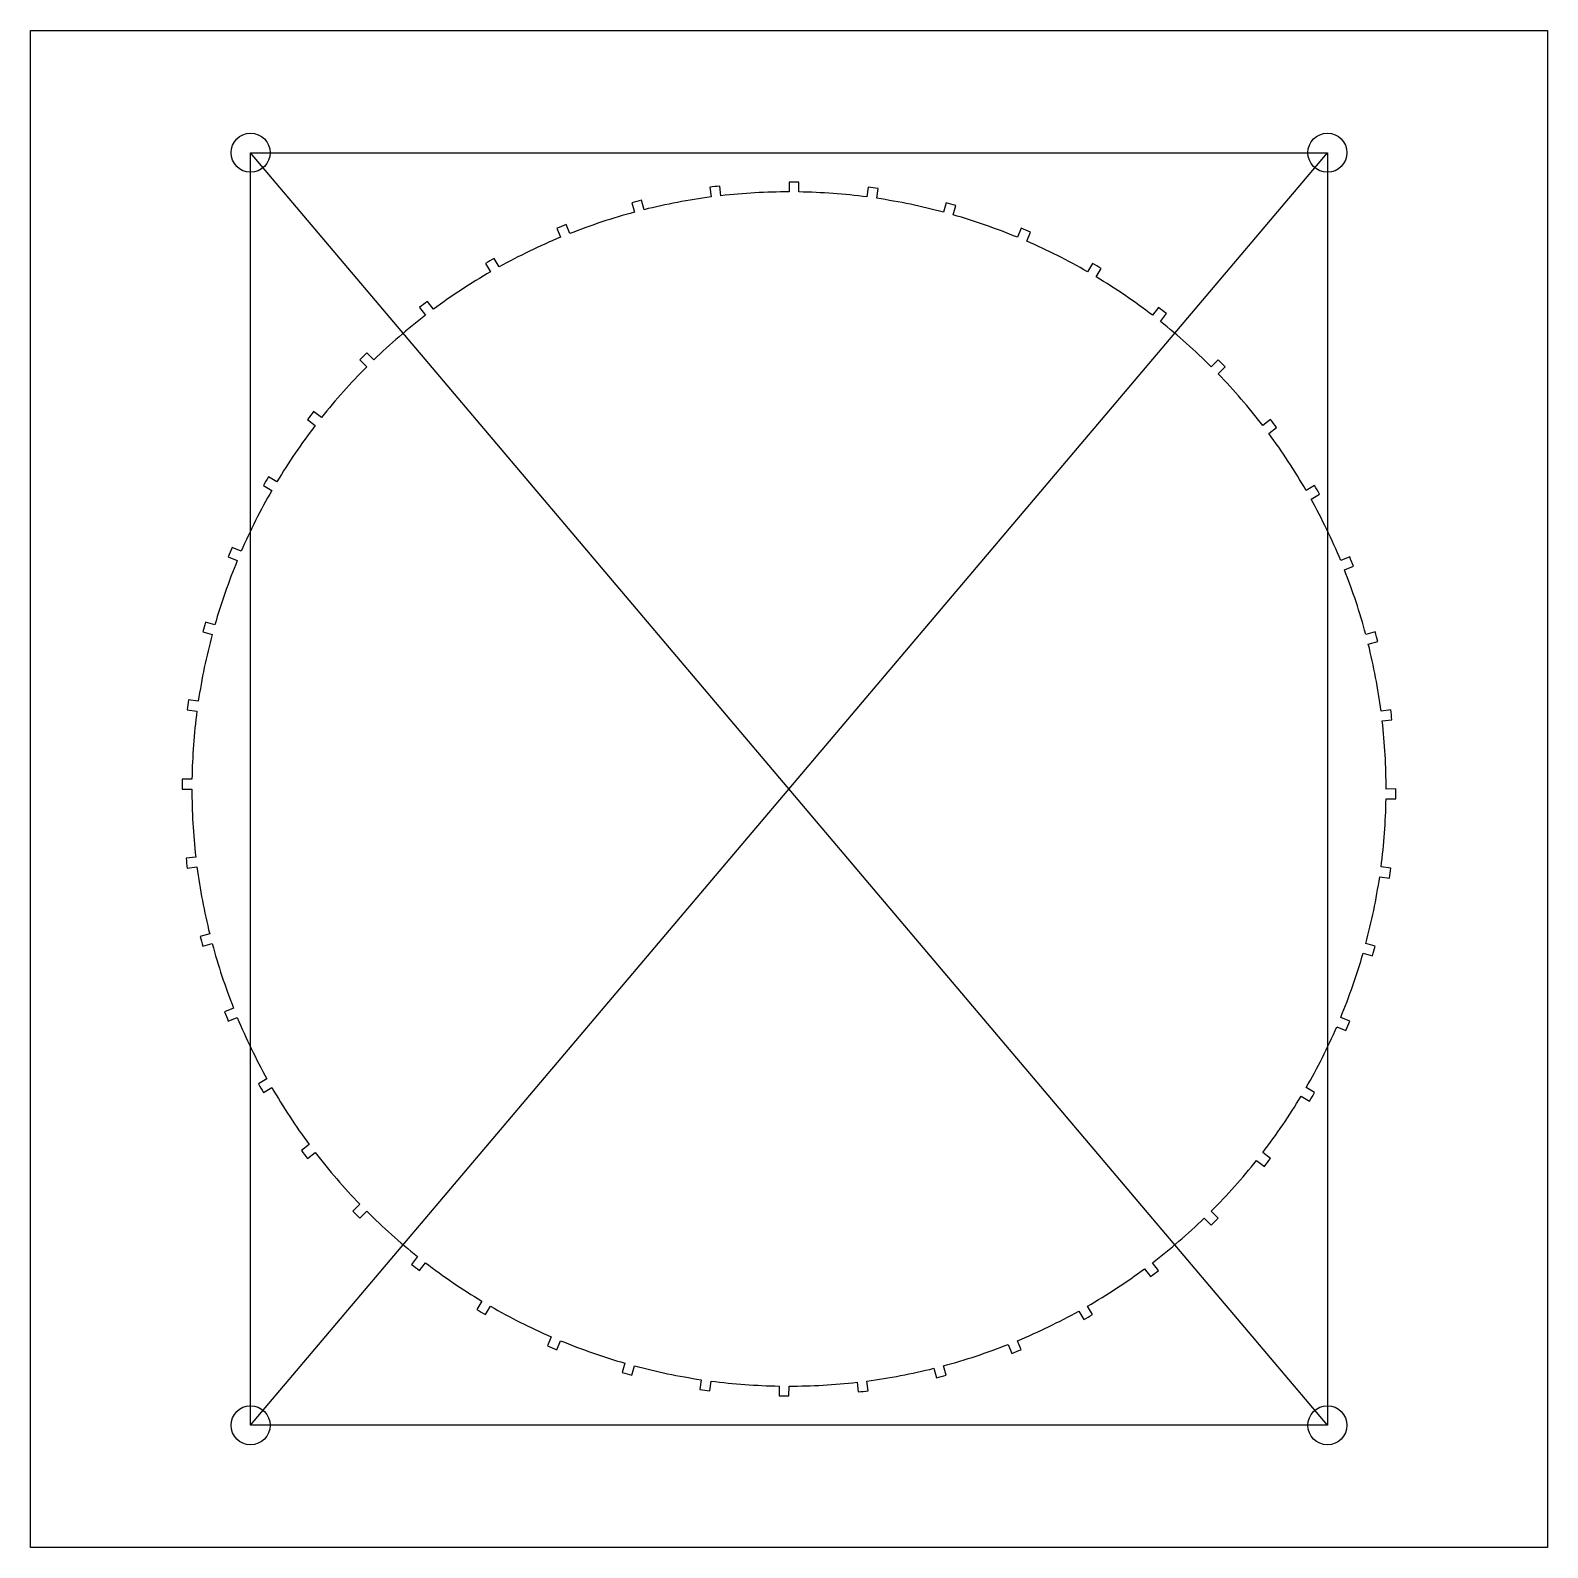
# Model space of a CAD drawing. Header units: millimetres. Extents: x -78 to 78, y -77 to 78.
import ezdxf

# ---------------------------------------------------------------- set-up
doc = ezdxf.new("R2010")
doc.units = ezdxf.units.MM
doc.layers.get('0').update_dxf_attribs({"linetype": 'CONTINUOUS'})

msp = doc.modelspace()

# ---------------------------------------------------------------- linework, layer by layer
for p, q in [((-55, -65), (-55, 65)), ((-55, 65), (55, 65)), ((55, -65), (-55, 65)), ((-55, -65), (55, 65)), ((55, 65), (55, -65)), ((55, -65), (-55, -65))]:
    msp.add_line(p, q)
msp.add_lwpolyline([(-77.5, 77.5), (77.5, 77.5), (77.5, -77.5), (-77.5, -77.5)], close=True)
msp.add_lwpolyline([(29.61, -53.33), (30.11, -54.2, 0.004113), (31, -53.69), (30.5, -52.83, 0.028552), (36.32, -49.01), (36.93, -49.8, 0.004113), (37.74, -49.19), (37.13, -48.39, 0.028552), (42.41, -43.85), (43.11, -44.56, 0.004113), (43.84, -43.84), (43.13, -43.13, 0.028552), (47.77, -37.94), (48.56, -38.55, 0.004113), (49.19, -37.74), (48.39, -37.13, 0.028552), (52.31, -31.38), (53.18, -31.88, 0.004113), (53.69, -31), (52.83, -30.5, 0.028552), (55.96, -24.28), (56.88, -24.67, 0.004113), (57.28, -23.73), (56.36, -23.34, 0.028552), (58.65, -16.77), (59.62, -17.03, 0.004113), (59.89, -16.05), (58.92, -15.79, 0.028552), (60.34, -8.97), (61.33, -9.1, 0.004113), (61.47, -8.09), (60.48, -7.96, 0.028552), (60.99, -1.02), (61.99, -1.02, 0.004113), (62, 0), (61, 0, 0.028552), (60.6, 6.95), (61.59, 7.08, 0.004113), (61.47, 8.09), (60.48, 7.96, 0.028552), (59.18, 14.8), (60.14, 15.06, 0.004113), (59.89, 16.05), (58.92, 15.79, 0.028552), (56.74, 22.4), (57.66, 22.78, 0.004113), (57.28, 23.73), (56.36, 23.34, 0.028552), (53.33, 29.61), (54.2, 30.11, 0.004113), (53.69, 31), (52.83, 30.5, 0.028552), (49.01, 36.32), (49.8, 36.93, 0.004113), (49.19, 37.74), (48.39, 37.13, 0.028552), (43.85, 42.41), (44.56, 43.11, 0.004113), (43.84, 43.84), (43.13, 43.13, 0.028552), (37.94, 47.77), (38.55, 48.56, 0.004113), (37.74, 49.19), (37.13, 48.39, 0.028552), (31.38, 52.31), (31.88, 53.18, 0.004113), (31, 53.69), (30.5, 52.83, 0.028552), (24.28, 55.96), (24.67, 56.88, 0.004113), (23.73, 57.28), (23.34, 56.36, 0.028552), (16.77, 58.65), (17.03, 59.62, 0.004113), (16.05, 59.89), (15.79, 58.92, 0.028552), (8.97, 60.34), (9.1, 61.33, 0.004113), (8.09, 61.47), (7.96, 60.48, 0.028552), (1.02, 60.99), (1.02, 61.99, 0.004113), (0, 62), (0, 61, 0.028552), (-6.95, 60.6), (-7.08, 61.59, 0.004113), (-8.09, 61.47), (-7.96, 60.48, 0.028552), (-14.8, 59.18), (-15.06, 60.14, 0.004113), (-16.05, 59.89), (-15.79, 58.92, 0.028552), (-22.4, 56.74), (-22.78, 57.66, 0.004113), (-23.73, 57.28), (-23.34, 56.36, 0.028552), (-29.61, 53.33), (-30.11, 54.2, 0.004113), (-31, 53.69), (-30.5, 52.83, 0.028552), (-36.32, 49.01), (-36.93, 49.8, 0.004113), (-37.74, 49.19), (-37.13, 48.39, 0.028552), (-42.41, 43.85), (-43.11, 44.56, 0.004113), (-43.84, 43.84), (-43.13, 43.13, 0.028552), (-47.77, 37.94), (-48.56, 38.55, 0.004113), (-49.19, 37.74), (-48.39, 37.13, 0.028552), (-52.31, 31.38), (-53.18, 31.88, 0.004113), (-53.69, 31), (-52.83, 30.5, 0.028552), (-55.96, 24.28), (-56.88, 24.67, 0.004113), (-57.28, 23.73), (-56.36, 23.34, 0.028552), (-58.65, 16.77), (-59.62, 17.03, 0.004113), (-59.89, 16.05), (-58.92, 15.79, 0.028552), (-60.34, 8.97), (-61.33, 9.1, 0.004113), (-61.47, 8.09), (-60.48, 7.96, 0.028552), (-60.99, 1.02), (-61.99, 1.02, 0.004113), (-62, 0), (-61, 0, 0.028552), (-60.6, -6.95), (-61.59, -7.08, 0.004113), (-61.47, -8.09), (-60.48, -7.96, 0.028552), (-59.18, -14.8), (-60.14, -15.06, 0.004113), (-59.89, -16.05), (-58.92, -15.79, 0.028552), (-56.74, -22.4), (-57.66, -22.78, 0.004113), (-57.28, -23.73), (-56.36, -23.34, 0.028552), (-53.33, -29.61), (-54.2, -30.11, 0.004113), (-53.69, -31), (-52.83, -30.5, 0.028552), (-49.01, -36.32), (-49.8, -36.93, 0.004113), (-49.19, -37.74), (-48.39, -37.13, 0.028552), (-43.85, -42.41), (-44.56, -43.11, 0.004113), (-43.84, -43.84), (-43.13, -43.13, 0.028552), (-37.94, -47.77), (-38.55, -48.56, 0.004113), (-37.74, -49.19), (-37.13, -48.39, 0.028552), (-31.38, -52.31), (-31.88, -53.18, 0.004113), (-31, -53.69), (-30.5, -52.83, 0.028552), (-24.28, -55.96), (-24.67, -56.88, 0.004113), (-23.73, -57.28), (-23.34, -56.36, 0.028552), (-16.77, -58.65), (-17.03, -59.62, 0.004113), (-16.05, -59.89), (-15.79, -58.92, 0.028552), (-8.97, -60.34), (-9.1, -61.33, 0.004113), (-8.09, -61.47), (-7.96, -60.48, 0.028552), (-1.02, -60.99), (-1.02, -61.99, 0.004113), (0, -62), (0, -61, 0.028552), (6.95, -60.6), (7.08, -61.59, 0.004113), (8.09, -61.47), (7.96, -60.48, 0.028552), (14.8, -59.18), (15.06, -60.14, 0.004113), (16.05, -59.89), (15.79, -58.92, 0.028552), (22.4, -56.74), (22.78, -57.66, 0.004113), (23.73, -57.28), (23.34, -56.36, 0.028552)], format="xyb", close=True)
for centre in [(-55, 65), (55, 65), (-55, -65), (55, -65)]:
    msp.add_circle(centre, 2)

doc.saveas('drawing.dxf')
